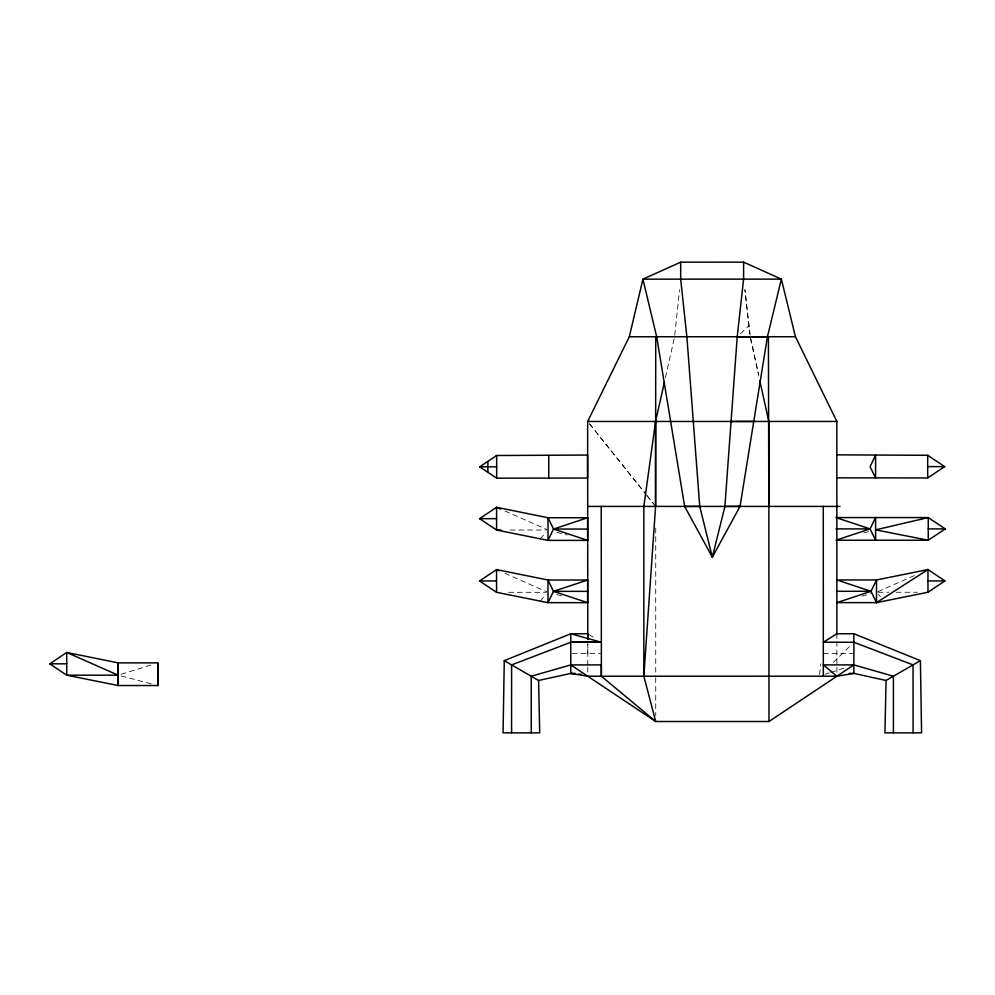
<?xml version="1.0" encoding="UTF-8"?>
<svg xmlns="http://www.w3.org/2000/svg" width="995" height="995" viewBox="0 0 995 995"><rect width="100%" height="100%" fill="white"/><g stroke="black" fill="none" stroke-linecap="round" stroke-linejoin="round"><path stroke-width="0.75" stroke-dasharray="4.97 3.73" d="M587.759 653.578L587.771 643.852L587.784 665.655M674.759 335.24L679.56 289.769M819.569 674.672L820.825 663.864M665.431 377.603L674.262 338.275M540.26 538.817L546.068 532.226M540.223 601.117L546.031 594.512M833.4 662.421L851.732 644.374M740.429 333.735L748.862 325.8M877.938 591.652L915.462 575.073M825.141 674.336L829.444 672.918M830.887 672.446L846.695 667.259M121.091 674.262L153.404 664.25M863.859 532.934L869.729 531.405M861.844 596.092L870.662 593.791M510.199 530.024L546.491 530.024M878.05 592.261L888.647 592.261M896.209 592.261L917.378 592.261M508.644 592.311L546.466 592.311M572.312 653.578L601.353 653.566M823.325 653.566L853.884 653.566M556.827 532.325L567.113 535.011M556.79 594.612L562.672 596.154M121.104 675.941L151.974 684M504.925 510.982L546.616 529.402M504.888 573.282L546.578 591.702M589.003 634.536L595.172 638.404M878.486 594.463L880.413 596.664M589.562 423.858L646.141 494.44M647.098 495.634L653.814 504.005M589.587 423.895L645.879 494.266M646.85 495.485L654.611 505.186M750.429 338.275L758.799 376.085M750.628 338.014L758.625 374.406M750.118 334.992L744.894 289.682L749.795 334.022M836.882 633.753L836.882 639.847M836.882 641.377L836.907 665.767M836.907 667.284L836.919 673.391M587.784 667.16L587.784 673.205M655.73 528.009L655.73 676.214M655.73 677.732L655.73 715.554"/><path stroke-width="1.49" d="M157.795 685.53L157.819 662.881L118.181 662.881L66.74 652.459L49.75 663.814L66.74 675.182L118.156 685.53L157.795 685.53L157.819 662.881M511.567 732.855L511.617 664.909L570.769 642.26L601.353 642.248L570.769 633.765L504.266 660.668L503.072 732.855L539.725 732.855L538.581 680.481L504.266 660.668M531.231 732.855L531.231 676.227L570.769 664.909L601.328 664.909L601.328 676.227L655.73 721.512L768.973 721.512L853.884 664.896L893.423 676.214L893.423 732.842M587.61 602.671L587.622 580.023L547.996 580.023L496.555 569.588L479.565 580.956L496.555 592.311L547.971 602.671L587.61 602.671L553.519 591.353L547.996 580.023L547.971 602.671L553.506 591.353L587.622 580.023M587.659 517.736L587.635 540.385L548.009 540.385L496.58 530.024L479.59 518.669L496.58 507.301L548.021 517.736L587.659 517.736L553.543 529.054L548.009 540.385L548.021 517.736L553.543 529.054L587.647 529.054M570.769 664.909L655.73 721.512L643.84 676.214L655.581 506.405L655.73 336.758M538.581 680.481L570.769 673.404L570.769 633.765L587.771 633.765L587.771 639.524L587.647 421.47L629.313 336.758L642.932 279.16L680.679 262.17L743.626 262.145L781.373 279.135L795.44 336.733L836.845 421.445L836.882 633.753L823.313 642.248L853.884 642.248L913.037 664.896L913.087 732.842M743.626 262.145L743.588 279.16L737.208 336.758L724.907 506.443L712.333 557.175L684.647 506.443L656.675 336.758L642.932 279.16L781.373 279.135L767.431 336.733L740.031 506.418L712.333 557.175L711.587 554.19M920.4 660.643L886.072 680.468L884.928 732.842L921.581 732.842L920.4 660.643L853.884 633.753L836.882 633.753M664.411 382.142L655.581 421.47L643.84 506.405L643.84 676.214M870.078 528.905L875.588 517.574L875.612 540.223L870.078 528.905L835.949 517.574L928.26 517.574L945.25 528.905L928.26 540.223L835.974 540.223L870.078 528.905L835.962 528.905M836.894 591.291L871.011 591.291L876.52 579.973L927.962 569.538L944.951 580.906L927.962 592.261L876.545 602.622L836.907 602.622L870.998 591.304L876.545 602.622L927.962 569.538L927.962 592.261M496.667 478.16L479.677 466.829L496.667 455.511L496.667 478.16L587.56 478.048L587.547 455.051L496.331 455.511M927.688 477.948L944.678 466.618L927.688 455.3L927.688 477.948L836.795 477.836M925.188 570.769L927.962 569.538M575.396 673.404L570.769 673.404L587.734 676.227L836.919 676.214L853.884 673.391L886.072 680.468M684.647 506.443L699.746 506.405M724.907 506.443L740.031 506.418L587.647 506.405M629.313 336.758L795.44 336.733M737.208 336.758L767.431 336.733M587.647 421.47L836.845 421.445M730.989 421.47L753.663 421.445M928.024 455.3L836.82 454.852M927.688 466.618L944.678 466.618M479.677 466.829L496.667 466.829M738.564 506.405L839.967 506.405M479.59 518.669L496.58 518.669M928.26 528.905L945.25 528.905M501.119 530.024L496.58 530.024L496.58 507.301L500.746 509.142M927.962 580.906L944.951 580.906M479.565 580.956L496.555 580.956M553.506 591.353L587.622 591.353M570.769 642.26L601.341 642.26M49.75 663.814L66.74 663.814M853.884 664.896L823.325 664.896L836.919 676.214M849.257 673.391L853.884 673.391L853.884 633.753M570.769 673.404L575.359 673.826M578.406 674.112L581.466 674.386M584.749 539.613L587.697 540.385L553.556 529.066M871.011 591.291L836.894 579.973L876.52 579.973L876.545 602.622M499.328 570.819L496.555 569.588L496.555 592.311M712.333 557.175L699.746 506.443L686.873 336.758L680.679 279.16L680.679 262.17M759.794 380.625L768.824 421.47L768.973 721.512M768.414 336.708L768.824 506.405M823.275 506.405L823.325 676.214M601.229 506.405L601.378 676.214M655.581 421.47L655.581 506.405M548.767 455.499L548.767 478.147M487.886 461.357L487.886 472.302M118.181 662.881L118.156 685.53L118.181 662.881M875.588 455.3L870.078 466.618L875.588 477.948L875.588 455.3M928.26 517.574L875.612 529.862L928.26 540.223L928.26 517.574M118.156 675.182L66.74 675.182L66.74 652.459L118.156 675.182"/></g></svg>
